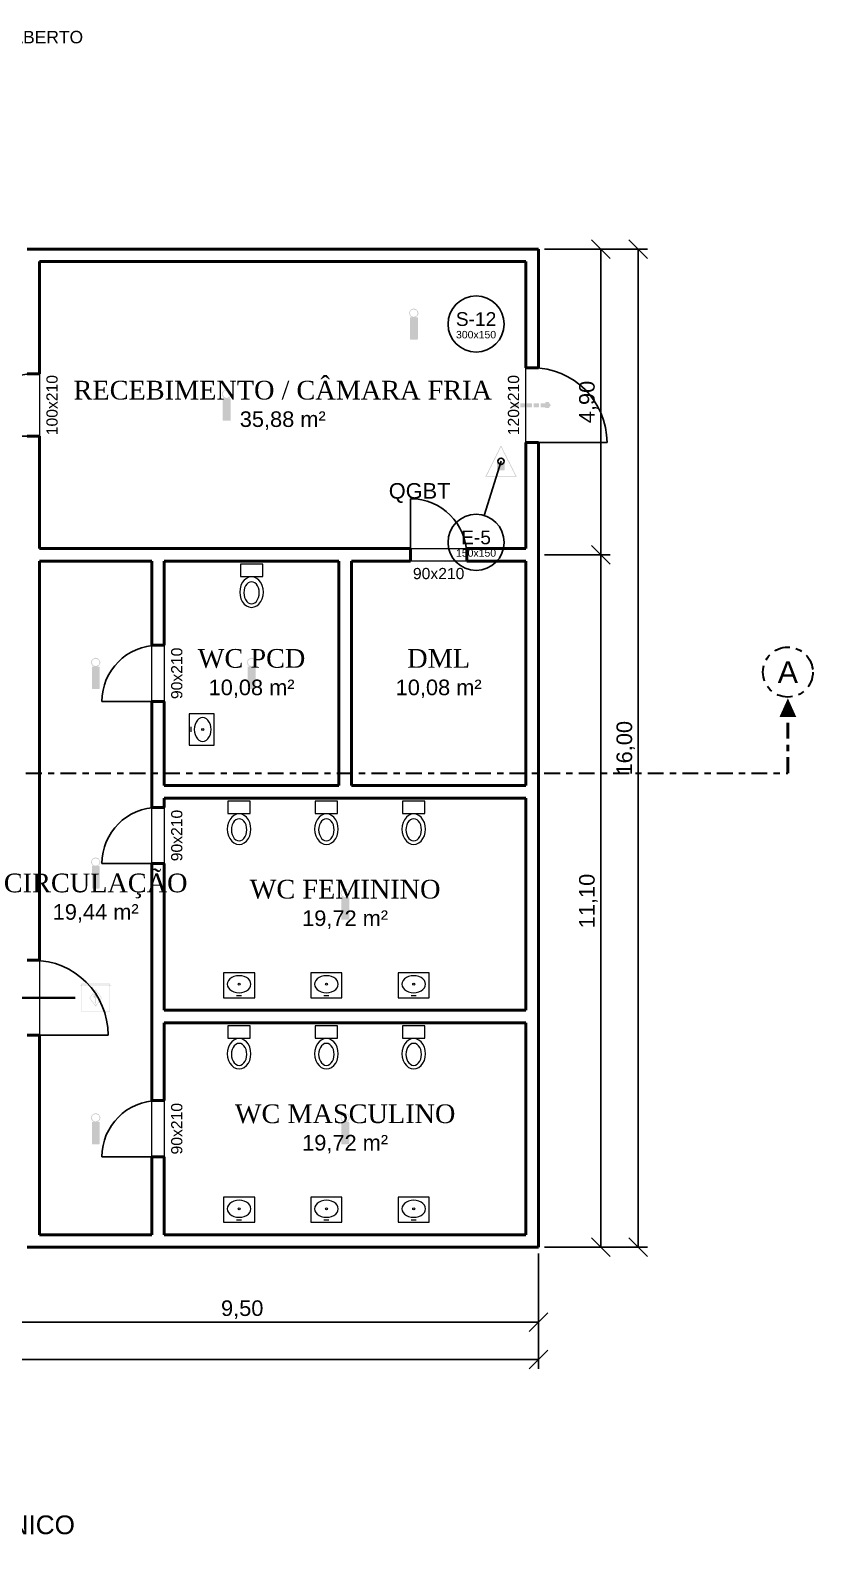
# Model space of a CAD drawing. Header units: metres. Extents: x -2 to 169, y -5 to 45.
# Drawn here: x 16.85 to 29.4, y -4.69 to 19.51 of the extents above; entities that cross this region are included whole.
import ezdxf
from ezdxf.enums import TextEntityAlignment as Align

# ---------------------------------------------------------------- set-up
doc = ezdxf.new("R2010")
doc.units = ezdxf.units.M
doc.header["$LTSCALE"] = 0.1
doc.linetypes.add('DASHDOT', pattern=[3.556, 2.54, -0.508, 0, -0.508])
for name, color, linetype, lineweight in [('AMBIENTES', 8, 'Continuous', 13), ('CORTES', 6, 'DASHDOT', 30), ('COTAS', 7, 'Continuous', 13), ('ILUMINACAO', 5, 'Continuous', 25), ('INC_CHUV_TUBO', 1, 'Continuous', 35), ('INC_EXT', 1, 'Continuous', 25), ('INC_SPK', 1, 'Continuous', 25), ('MOBILIARIO', 8, 'Continuous', 18), ('PAREDE', 7, 'Continuous', 50), ('PORTAS', 84, 'Continuous', 25), ('ROTAS', 3, 'Continuous', 35), ('ROTULOS', 7, 'Continuous', 13), ('SINALIZACAO', 3, 'Continuous', 25), ('TEXTOS', 7, 'Continuous', 13)]:
    doc.layers.add(name, color=color, linetype=linetype, lineweight=lineweight)
doc.styles.add('COSCIP-AMBIENTE', font='times.ttf')
doc.styles.add('COSCIP-TEXTO', font='arial.ttf')
doc.dimstyles.new('COSCIP-100', dxfattribs={"dimtxt": 0.25, "dimasz": 2.5, "dimexe": 0.15, "dimexo": 0.1, "dimgap": 0.075, "dimtad": 1, "dimzin": 0, "dimtxsty": 'COSCIP-TEXTO', "dimtsz": 0.15, "dimcen": 2.5, "dimclrd": 7, "dimclre": 7, "dimclrt": 7, "dimazin": 3, "dimtfac": 1, "dimtmove": 0, "dimatfit": 3, "dimarcsym": 0})

# ---------------------------------------------------------------- blocks, each defined once
blk = doc.blocks.new('EXTINTOR_PQS_ABC')
h = blk.add_hatch(color=256)
h.dxf.hatch_style = 1
h.paths.add_polyline_path([(-0.0118, 0.4919), (0.0099, 0.4919), (0.0123, 0.4772), (0.0195, 0.4723), (0.0212, 0.4567), (0.0293, 0.4527), (0.0312, 0.438), (0.0394, 0.4331), (0.0421, 0.4184), (0.0491, 0.4136), (0.0512, 0.3989), (0.0586, 0.394), (0.0603, 0.3776), (0.0677, 0.3755), (0.0701, 0.3597), (0.0785, 0.3548), (0.0813, 0.3401), (0.0882, 0.3352), (0.0902, 0.3206), (0.0978, 0.3157), (0.0995, 0.2991), (0.1068, 0.2973), (0.11, 0.2814), (0.1177, 0.2765), (0.1204, 0.2618), (0.1274, 0.2569), (0.1293, 0.2423), (0.1369, 0.2374), (0.1386, 0.221), (0.1469, 0.2178), (0.1493, 0.2031), (0.1558, 0.2), (0.1595, 0.1835), (0.1665, 0.1786), (0.1681, 0.164), (0.1761, 0.1591), (0.1778, 0.1419), (0.1861, 0.1395), (0.1886, 0.1248), (0.1949, 0.1217), (0.1987, 0.1052), (0.2056, 0.1003), (0.2074, 0.0856), (0.2153, 0.0808), (0.2169, 0.0655), (0.2253, 0.0612), (0.2281, 0.0465), (0.2351, 0.0416), (0.2377, 0.0269), (0.2447, 0.022), (0.2463, 0.0068), (0.2536, 0.0042), (0.2561, -0.0065), (0.2621, -0.0098), (0.2659, -0.0229), (0.2732, -0.0256), (0.2757, -0.0426), (0.2823, -0.0465), (0.2854, -0.0627), (0.2928, -0.0706), (0.2952, -0.0822), (0.302, -0.0856), (0.305, -0.1011), (0.3124, -0.1037), (0.3148, -0.1209), (0.3216, -0.1248), (0.324, -0.1395), (0.3334, -0.1517), (0.3344, -0.1603), (0.3415, -0.164), (0.3442, -0.1794), (0.3515, -0.1823), (0.3535, -0.1982), (0.3603, -0.2031), (0.3637, -0.2195), (0.3726, -0.23), (0.3735, -0.2385), (0.3809, -0.2416), (0.3833, -0.2577), (0.3907, -0.2606), (0.3927, -0.2765), (0.3993, -0.2814), (0.4052, -0.3034), (0.4118, -0.3083), (0.4127, -0.3166), (0.42, -0.3199), (0.4225, -0.336), (0.4298, -0.3392), (0.4323, -0.356), (0.4383, -0.3597), (0.4413, -0.3744), (0.4445, -0.3818), (0.451, -0.3866), (0.4518, -0.3949), (0.4592, -0.3977), (0.4613, -0.4136), (0.469, -0.4179), (0.4714, -0.4344), (0.4769, -0.438), (0.4812, -0.4544), (0.4867, -0.4576), (0.4902, -0.4649), (0.491, -0.4731), (0.4983, -0.4756), (0.5, -0.4919), (-0.5, -0.4919), (-0.4976, -0.4748), (-0.4896, -0.4723), (-0.4858, -0.4576), (-0.4799, -0.4527), (-0.4767, -0.438), (-0.4707, -0.4345), (-0.4682, -0.4237), (-0.462, -0.4209), (-0.4585, -0.4042), (-0.4524, -0.4013), (-0.4499, -0.3866), (-0.4462, -0.3785), (-0.4413, -0.3759), (-0.437, -0.3597), (-0.4315, -0.3563), (-0.4291, -0.3455), (-0.4225, -0.3426), (-0.4204, -0.3279), (-0.4138, -0.323), (-0.4108, -0.3083), (-0.4071, -0.2999), (-0.4022, -0.2975), (-0.3982, -0.2814), (-0.3924, -0.278), (-0.3899, -0.2672), (-0.3834, -0.2643), (-0.3813, -0.2496), (-0.3753, -0.2452), (-0.3723, -0.2374), (-0.3704, -0.2218), (-0.363, -0.2185), (-0.3606, -0.2022), (-0.3532, -0.1992), (-0.3508, -0.1878), (-0.3428, -0.1786), (-0.3402, -0.164), (-0.3337, -0.1601), (-0.3312, -0.1432), (-0.3239, -0.1402), (-0.3214, -0.1244), (-0.3141, -0.121), (-0.3096, -0.1052), (-0.3037, -0.1003), (-0.3005, -0.0856), (-0.2945, -0.0818), (-0.2921, -0.0649), (-0.2847, -0.062), (-0.2822, -0.0465), (-0.2749, -0.043), (-0.2739, -0.0343), (-0.2651, -0.0236), (-0.262, -0.0098), (-0.2554, -0.0059), (-0.2536, 0.0122), (-0.2465, 0.0147), (-0.2431, 0.0326), (-0.2357, 0.0343), (-0.2337, 0.0514), (-0.226, 0.0538), (-0.224, 0.071), (-0.217, 0.0734), (-0.2144, 0.0905), (-0.2074, 0.093), (-0.2046, 0.1101), (-0.1965, 0.1126), (-0.1945, 0.1297), (-0.1868, 0.132), (-0.1848, 0.1493), (-0.1779, 0.1517), (-0.1753, 0.1688), (-0.1677, 0.1713), (-0.1648, 0.1891), (-0.1573, 0.1909), (-0.1553, 0.208), (-0.1477, 0.2104), (-0.1457, 0.2276), (-0.1388, 0.23), (-0.1365, 0.2472), (-0.1306, 0.2514), (-0.1257, 0.2686), (-0.1186, 0.2716), (-0.1168, 0.2863), (-0.1093, 0.2912), (-0.1072, 0.3059), (-0.1012, 0.3109), (-0.0963, 0.3277), (-0.0908, 0.3304), (-0.0877, 0.345), (-0.0796, 0.3499), (-0.0777, 0.3646), (-0.0707, 0.3695), (-0.0681, 0.3842), (-0.062, 0.3892), (-0.0571, 0.4059), (-0.0515, 0.4087), (-0.0485, 0.4233), (-0.0404, 0.4282), (-0.0385, 0.4429), (-0.0312, 0.4478), (-0.029, 0.4625), (-0.0254, 0.4698), (-0.0204, 0.473), (-0.018, 0.4841), (-0.0119, 0.487)])
h.paths.add_polyline_path([(-0.0082, 0.4529), (-0.0105, 0.4356), (-0.018, 0.4335), (-0.0201, 0.416), (-0.0278, 0.4126), (-0.0296, 0.3964), (-0.0369, 0.394), (-0.04, 0.3762), (-0.0475, 0.3744), (-0.0495, 0.3573), (-0.0571, 0.3549), (-0.0592, 0.3377), (-0.0663, 0.3352), (-0.0687, 0.3181), (-0.0763, 0.3157), (-0.0787, 0.2985), (-0.0868, 0.2961), (-0.0888, 0.279), (-0.0963, 0.2767), (-0.0983, 0.2594), (-0.1055, 0.2569), (-0.1078, 0.2398), (-0.1136, 0.2374), (-0.1171, 0.2202), (-0.1255, 0.2153), (-0.1272, 0.2007), (-0.1344, 0.1958), (-0.1368, 0.1811), (-0.1429, 0.1762), (-0.1464, 0.1615), (-0.1535, 0.1566), (-0.1575, 0.1402), (-0.1647, 0.137), (-0.1664, 0.1224), (-0.1738, 0.1175), (-0.1759, 0.1028), (-0.1822, 0.0979), (-0.1868, 0.0812), (-0.193, 0.0783), (-0.1955, 0.0636), (-0.2037, 0.0587), (-0.2055, 0.044), (-0.2124, 0.0392), (-0.215, 0.0245), (-0.2213, 0.0196), (-0.2247, 0.0049), (-0.2323, 0), (-0.2358, -0.0192), (-0.2431, -0.0233), (-0.2456, -0.0392), (-0.2532, -0.044), (-0.2554, -0.0612), (-0.2627, -0.063), (-0.2651, -0.0797), (-0.2725, -0.0821), (-0.2768, -0.0979), (-0.2828, -0.1028), (-0.2848, -0.1175), (-0.2921, -0.1217), (-0.2945, -0.1392), (-0.3018, -0.1413), (-0.3043, -0.1575), (-0.3116, -0.1605), (-0.3148, -0.1762), (-0.3219, -0.1811), (-0.3239, -0.1969), (-0.3312, -0.2001), (-0.3337, -0.2176), (-0.341, -0.2196), (-0.3434, -0.2354), (-0.3508, -0.2386), (-0.3531, -0.2569), (-0.3606, -0.2593), (-0.3624, -0.2765), (-0.369, -0.279), (-0.3728, -0.2973), (-0.3792, -0.2985), (-0.3819, -0.3157), (-0.39, -0.3181), (-0.392, -0.3352), (-0.3993, -0.3377), (-0.4015, -0.3548), (-0.408, -0.3573), (-0.412, -0.3756), (-0.4193, -0.3785), (-0.4211, -0.394), (-0.4292, -0.3964), (-0.4311, -0.4136), (-0.4385, -0.416), (-0.4407, -0.4331), (-0.4473, -0.4356), (-0.4511, -0.4539), (-0.4585, -0.4566), (-0.4598, -0.4723), (-0.456, -0.4746), (0.4592, -0.4743), (0.4614, -0.4698), (0.4592, -0.4539), (0.4539, -0.4503), (0.4494, -0.4343), (0.4424, -0.4307), (0.4396, -0.4152), (0.4323, -0.4132), (0.4301, -0.3964), (0.4225, -0.3928), (0.4205, -0.3768), (0.4137, -0.372), (0.4102, -0.3562), (0.4029, -0.3534), (0.4005, -0.3371), (0.3931, -0.3351), (0.3907, -0.3175), (0.3833, -0.3139), (0.3814, -0.2985), (0.3752, -0.2936), (0.3711, -0.2779), (0.3637, -0.275), (0.3613, -0.2587), (0.354, -0.2568), (0.3515, -0.2391), (0.3442, -0.235), (0.3422, -0.2202), (0.3354, -0.2153), (0.3319, -0.1998), (0.3246, -0.1976), (0.3221, -0.1805), (0.3148, -0.1785), (0.3124, -0.1609), (0.305, -0.1567), (0.3031, -0.1419), (0.296, -0.137), (0.2928, -0.1215), (0.2854, -0.1193), (0.283, -0.1022), (0.2757, -0.1002), (0.2735, -0.0832), (0.2667, -0.0783), (0.2634, -0.0623), (0.2571, -0.0587), (0.2536, -0.0433), (0.2463, -0.0414), (0.2441, -0.0245), (0.2365, -0.0218), (0.2341, -0.007), (0.2263, -0.0049), (0.2243, 0.0122), (0.2162, 0.0147), (0.2132, 0.0318), (0.2062, 0.0343), (0.2031, 0.0514), (0.1966, 0.0538), (0.1942, 0.071), (0.1871, 0.0734), (0.1851, 0.0905), (0.1778, 0.092), (0.174, 0.1101), (0.1671, 0.1126), (0.1639, 0.1297), (0.1575, 0.1321), (0.1558, 0.149), (0.148, 0.1517), (0.1459, 0.1688), (0.1378, 0.1713), (0.136, 0.186), (0.1279, 0.1909), (0.1247, 0.208), (0.1183, 0.2104), (0.1166, 0.2267), (0.1087, 0.23), (0.1062, 0.2472), (0.0986, 0.2496), (0.0968, 0.2643), (0.0888, 0.2692), (0.0858, 0.2863), (0.0792, 0.2888), (0.0775, 0.3059), (0.0701, 0.3076), (0.0677, 0.3244), (0.0594, 0.3279), (0.0575, 0.3426), (0.0496, 0.3475), (0.0465, 0.3646), (0.0401, 0.3671), (0.0383, 0.3837), (0.0303, 0.3866), (0.0285, 0.4019), (0.0212, 0.4049), (0.017, 0.4233), (0.0105, 0.4258), (0.0077, 0.4429), (0.0016, 0.4442), (-0.0009, 0.4533)], flags=16)
h.paths.add_polyline_path([(-0.1254, -0.044), (0.1082, -0.044), (0.1093, -0.0523), (0.1152, -0.0563), (0.116, -0.0661), (0.116, -0.2643), (0.1147, -0.2741), (0.1082, -0.279), (0.1069, -0.2863), (-0.1134, -0.2869), (-0.1169, -0.2863), (-0.1183, -0.2811), (-0.1257, -0.2787), (-0.1272, -0.0563)])
blk = doc.blocks.new('ROTA_DE_FUGA_FINAL')
h = blk.add_hatch(color=256)
h.dxf.hatch_style = 1
h.paths.add_polyline_path([(0.3528, 0.0804), (0.4379, 0.0807), (0.4388, 0.0738), (0.4458, 0.0729), (0.4463, 0.066), (0.4538, 0.0655), (0.4551, 0.0515), (0.4612, 0.0505), (0.4621, 0.0431), (0.4686, 0.0427), (0.4695, 0.0353), (0.477, 0.0348), (0.4783, 0.0208), (0.4844, 0.0199), (0.4853, 0.0125), (0.4928, 0.012), (0.4937, 0.0045), (0.5, 0.0032), (0.4996, -0.0033), (0.4938, -0.0043), (0.4928, -0.0174), (0.4919, -0.0182), (0.4853, -0.0186), (0.4844, -0.026), (0.4779, -0.0264), (0.477, -0.0347), (0.4705, -0.0349), (0.4695, -0.0358), (0.4686, -0.048), (0.4677, -0.0489), (0.4621, -0.0493), (0.4612, -0.0576), (0.4547, -0.058), (0.4537, -0.0654), (0.4472, -0.0656), (0.4463, -0.0665), (0.4454, -0.0787), (0.4445, -0.0796), (0.4361, -0.0807), (0.3775, -0.0798), (0.37, -0.0789), (0.3693, -0.074), (0.3682, -0.0733), (0.3542, -0.0729), (0.3527, -0.0721), (0.353, -0.0591), (0.3514, -0.0576), (0.2293, -0.0573), (0.2287, -0.0494), (0.2231, -0.0489), (0.2224, -0.048), (0.2223, -0.0405), (0.2224, 0.0413), (0.2231, 0.0428), (0.2278, 0.0428), (0.2286, 0.0497), (0.2306, 0.0504), (0.3612, 0.0506), (0.3623, 0.0515), (0.3623, 0.0562), (0.3609, 0.059), (0.3607, 0.0651), (0.3527, 0.0664)])
h.paths.add_polyline_path([(-0.1435, 0.0497), (-0.1339, 0.0504), (-0.0038, 0.05), (-0.0038, -0.0498), (-0.0106, -0.0508), (-0.0106, -0.0563), (-0.0131, -0.0576), (-0.1356, -0.0573), (-0.1364, -0.0508), (-0.1423, -0.0505), (-0.1437, -0.0489)])
h.paths.add_polyline_path([(-0.4998, 0.0497), (-0.491, 0.0504), (-0.3608, 0.0498), (-0.3608, -0.0495), (-0.3673, -0.0503), (-0.3675, -0.0563), (-0.3692, -0.0576), (-0.4984, -0.0571), (-0.5, -0.048)])
h.paths.add_polyline_path([(0.0431, 0.0497), (0.053, 0.0504), (0.1729, 0.0504), (0.1751, 0.0497), (0.1757, 0.0441), (0.1813, 0.0439), (0.1823, 0.0422), (0.182, -0.0489), (0.1748, -0.0495), (0.1744, -0.0563), (0.1729, -0.0576), (0.0437, -0.0573), (0.0429, -0.048)])
h.paths.add_polyline_path([(-0.3141, 0.0497), (-0.3041, 0.0504), (-0.1832, 0.0504), (-0.1815, 0.0497), (-0.1806, 0.0413), (-0.1806, -0.048), (-0.1818, -0.0508), (-0.182, -0.0573), (-0.3134, -0.0574), (-0.3143, -0.048)])
blk = doc.blocks.new('PONTO_ILUMINACAO_EMERGENCIA')
h = blk.add_hatch(color=256)
h.dxf.hatch_style = 1
h.paths.add_polyline_path([(-0.0047, 0.5), (0.005, 0.5), (0.0072, 0.4942), (0.0188, 0.4904), (0.0421, 0.4884), (0.0459, 0.4797), (0.077, 0.4757), (0.082, 0.4651), (0.1053, 0.4622), (0.1097, 0.4419), (0.1184, 0.439), (0.1206, 0.4179), (0.1322, 0.4157), (0.1344, 0.3924), (0.1414, 0.3866), (0.1452, 0.3779), (0.1484, 0.3547), (0.1556, 0.3518), (0.1555, 0.3425), (0.1487, 0.3401), (0.1431, 0.3111), (0.1346, 0.3052), (0.1326, 0.282), (0.121, 0.2791), (0.1187, 0.2587), (0.1089, 0.2558), (0.1078, 0.2442), (0.0857, 0.239), (0.0799, 0.2315), (0.0595, 0.2297), (0.0579, 0.2268), (0.0584, 0.221), (0.0624, 0.2194), (0.1177, 0.2184), (0.1206, 0.212), (0.1322, 0.2087), (0.1335, 0.2035), (0.1336, -0.4883), (0.1322, -0.4929), (0.1206, -0.4939), (0.1067, -0.4999), (-0.1032, -0.5), (-0.1043, -0.497), (-0.1178, -0.4952), (-0.1228, -0.4912), (-0.1228, 0.2064), (-0.118, 0.218), (-0.0713, 0.2192), (-0.0621, 0.221), (-0.0601, 0.2268), (-0.0916, 0.2329), (-0.0961, 0.2413), (-0.1076, 0.2442), (-0.1083, 0.2558), (-0.1207, 0.2614), (-0.1253, 0.2878), (-0.1335, 0.2936), (-0.1358, 0.3169), (-0.1445, 0.3198), (-0.1468, 0.3416), (-0.1498, 0.3457), (-0.1556, 0.3459), (-0.1556, 0.3488), (-0.1498, 0.3495), (-0.1476, 0.3547), (-0.1454, 0.3779), (-0.1421, 0.3866), (-0.1346, 0.3924), (-0.1329, 0.4157), (-0.1236, 0.4201), (-0.1207, 0.4412), (-0.112, 0.4429), (-0.109, 0.4506), (-0.0988, 0.4564), (-0.0945, 0.4634), (-0.0713, 0.4655), (-0.0684, 0.4771), (-0.0451, 0.479), (-0.0364, 0.4826), (-0.0306, 0.4897), (-0.0073, 0.4925)])
h.paths.add_polyline_path([(-0.0044, 0.4758), (-0.0073, 0.465), (-0.0322, 0.4622), (-0.0396, 0.4593), (-0.0451, 0.4522), (-0.0684, 0.4496), (-0.0713, 0.4416), (-0.093, 0.439), (-0.0971, 0.4186), (-0.1062, 0.4157), (-0.1091, 0.3906), (-0.1178, 0.3896), (-0.1191, 0.3866), (-0.125, 0.3547), (-0.1294, 0.353), (-0.1305, 0.3459), (-0.1226, 0.3401), (-0.1207, 0.3194), (-0.109, 0.3169), (-0.1067, 0.2936), (-0.0981, 0.2878), (-0.0945, 0.2686), (-0.0858, 0.2668), (-0.08, 0.2579), (-0.0623, 0.2558), (-0.0579, 0.2442), (-0.0335, 0.2416), (-0.0306, 0.2325), (0.0014, 0.2301), (0.0276, 0.2355), (0.0334, 0.2424), (0.056, 0.2442), (0.0585, 0.2558), (0.0799, 0.2583), (0.0857, 0.2664), (0.0944, 0.2682), (0.0974, 0.2791), (0.106, 0.2817), (0.108, 0.3052), (0.1149, 0.3082), (0.1218, 0.3372), (0.1322, 0.343), (0.1324, 0.3488), (0.1293, 0.3539), (0.1206, 0.3567), (0.1184, 0.3779), (0.1148, 0.3876), (0.1076, 0.3924), (0.105, 0.4157), (0.0967, 0.4186), (0.0944, 0.4391), (0.0828, 0.4404), (0.077, 0.4487), (0.0453, 0.4535), (0.0421, 0.4615), (0.0188, 0.4634), (0.0078, 0.468), (0.0043, 0.4762)], flags=16)
blk = doc.blocks.new('MOB_VASO_SANITARIO_40X70')
for points in [[(-0.18, 0.154), (0.18, 0.154), (0.18, 0.35), (-0.18, 0.35)], [(0.19, -0.098), (0.185, -0.044), (0.171, 0.008), (0.149, 0.054), (0.118, 0.093), (0.082, 0.122), (0.042, 0.14), (0, 0.146), (-0.042, 0.14), (-0.082, 0.122), (-0.118, 0.093), (-0.149, 0.054), (-0.171, 0.008), (-0.185, -0.044), (-0.19, -0.098), (-0.185, -0.152), (-0.171, -0.204), (-0.149, -0.25), (-0.118, -0.289), (-0.082, -0.318), (-0.042, -0.336), (0, -0.342), (0.042, -0.336), (0.082, -0.318), (0.118, -0.289), (0.149, -0.25), (0.171, -0.204), (0.185, -0.152)], [(0.124, -0.108), (0.121, -0.069), (0.112, -0.031), (0.097, 0.002), (0.077, 0.03), (0.054, 0.051), (0.028, 0.064), (0, 0.068), (-0.028, 0.064), (-0.054, 0.051), (-0.077, 0.03), (-0.097, 0.002), (-0.112, -0.031), (-0.121, -0.069), (-0.124, -0.108), (-0.121, -0.147), (-0.112, -0.185), (-0.097, -0.218), (-0.077, -0.246), (-0.054, -0.267), (-0.028, -0.28), (0, -0.284), (0.028, -0.28), (0.054, -0.267), (0.077, -0.246), (0.097, -0.218), (0.112, -0.185), (0.121, -0.147)]]:
    blk.add_lwpolyline(points, close=True)
blk = doc.blocks.new('MOB_LAVATORIO_50X40')
for points in [[(-0.25, -0.2), (0.25, -0.2), (0.25, 0.2), (-0.25, 0.2)], [(0.19, -0.016), (0.185, 0.014), (0.171, 0.043), (0.149, 0.069), (0.118, 0.09), (0.082, 0.107), (0.042, 0.117), (0, 0.12), (-0.042, 0.117), (-0.082, 0.107), (-0.118, 0.09), (-0.149, 0.069), (-0.171, 0.043), (-0.185, 0.014), (-0.19, -0.016), (-0.185, -0.046), (-0.171, -0.075), (-0.149, -0.101), (-0.118, -0.122), (-0.082, -0.139), (-0.042, -0.149), (0, -0.152), (0.042, -0.149), (0.082, -0.139), (0.118, -0.122), (0.149, -0.101), (0.171, -0.075), (0.185, -0.046)]]:
    blk.add_lwpolyline(points, close=True)
blk.add_lwpolyline([(-0.04, 0.168), (0.04, 0.168)])
blk.add_circle((0, -0.016), 0.016)
blk = doc.blocks.new('PLACA_CHAMADA_S-12')
at = {"color": 3, "lineweight": 25}
blk.add_circle((0, 0), 0.45, dxfattribs=at)
at = {"color": 3, "style": 'COSCIP-TEXTO'}
for tag, height, p in [('CODIGO', 0.22, (0, 0.08)), ('DIMENSAO', 0.12, (0, -0.17))]:
    blk.add_attdef(tag, text='', height=height, dxfattribs=at).set_placement(p, align=Align.MIDDLE_CENTER)
blk = doc.blocks.new('PLACA_CHAMADA_E-5')
at = {"color": 1, "lineweight": 25}
blk.add_circle((0, 0), 0.45, dxfattribs=at)
at = {"color": 1, "style": 'COSCIP-TEXTO'}
for tag, height, p in [('CODIGO', 0.22, (0, 0.08)), ('DIMENSAO', 0.12, (0, -0.17))]:
    blk.add_attdef(tag, text='', height=height, dxfattribs=at).set_placement(p, align=Align.MIDDLE_CENTER)
blk = doc.blocks.new('VALVULA_GOVERNO_ALARME_VGA')
h = blk.add_hatch(color=256)
h.dxf.hatch_style = 1
h.paths.add_polyline_path([(-0.4553, 0.4497), (0.4548, 0.4497), (0.4584, 0.4304), (0.4584, 0.4019), (0.4661, 0.3988), (0.499, 0.3984), (0.5, 0.3957), (0.497, 0.3834), (0.4681, 0.3833), (0.4623, 0.3784), (0.4584, 0.3783), (0.4584, -0.442), (0.4567, -0.4497), (-0.4638, -0.4497), (-0.4648, 0.3783), (-0.4681, 0.3833), (-0.497, 0.3834), (-0.5, 0.3957), (-0.497, 0.3987), (-0.4653, 0.3996), (-0.4644, 0.4401), (-0.456, 0.442)])
h.paths.add_polyline_path([(-0.4372, 0.3831), (-0.4468, 0.3813), (-0.4476, 0.3783), (-0.4468, -0.4391), (0.4275, -0.4404), (0.4468, -0.4386), (0.4468, 0.3805), (0.4275, 0.3834)], flags=16)
h.paths.add_polyline_path([(-0.4449, 0.4326), (-0.4468, 0.4312), (-0.4476, 0.4189), (-0.4476, 0.4015), (-0.4449, 0.3989), (0.4295, 0.3987), (0.4449, 0.3992), (0.4471, 0.4015), (0.446, 0.4304), (0.4353, 0.4329)], flags=16)
h.paths.add_polyline_path([(0.0013, 0.2644), (0.0072, 0.2644), (0.0106, 0.2498), (0.0164, 0.2471), (0.0183, 0.2349), (0.0261, 0.233), (0.028, 0.2234), (0.0342, 0.222), (0.0375, 0.2085), (0.0434, 0.2069), (0.0456, 0.1988), (0.052, 0.1969), (0.0531, 0.1884), (0.061, 0.1872), (0.0642, 0.1737), (0.0699, 0.1699), (0.0705, 0.1639), (0.0782, 0.163), (0.0794, 0.1544), (0.0878, 0.1506), (0.0901, 0.139), (0.0968, 0.1351), (0.0975, 0.1289), (0.1057, 0.1274), (0.1063, 0.1197), (0.1089, 0.1139), (0.1145, 0.11), (0.1153, 0.1023), (0.1226, 0.1016), (0.1245, 0.094), (0.1305, 0.0926), (0.1337, 0.0791), (0.1399, 0.0773), (0.1418, 0.0676), (0.1477, 0.0666), (0.1496, 0.059), (0.1573, 0.0579), (0.1599, 0.0444), (0.1663, 0.0405), (0.1668, 0.0328), (0.1747, 0.0317), (0.1766, 0.024), (0.1824, 0.0218), (0.1846, 0.0077), (0.1932, 0.0039), (0.1949, -0.0097), (0.1932, -0.0193), (0.1856, -0.0212), (0.1824, -0.0354), (0.1759, -0.0386), (0.1754, -0.0463), (0.167, -0.0482), (0.1664, -0.054), (0.1601, -0.0579), (0.1573, -0.0713), (0.1496, -0.0725), (0.1485, -0.0811), (0.1422, -0.083), (0.1399, -0.0911), (0.1341, -0.0933), (0.1307, -0.1062), (0.1242, -0.1081), (0.1237, -0.1158), (0.115, -0.1197), (0.1129, -0.132), (0.1071, -0.1341), (0.1052, -0.1417), (0.0974, -0.1428), (0.0969, -0.1506), (0.0908, -0.1544), (0.0879, -0.1679), (0.0801, -0.1691), (0.0782, -0.1768), (0.0705, -0.1785), (0.0673, -0.1911), (0.0619, -0.195), (0.0612, -0.2027), (0.0531, -0.2042), (0.0523, -0.2104), (0.0455, -0.2143), (0.0434, -0.2284), (0.0357, -0.2306), (0.0338, -0.2383), (0.028, -0.2393), (0.0274, -0.2471), (0.0198, -0.2509), (0.0166, -0.2644), (0.0106, -0.2657), (0.0087, -0.2732), (-0.0048, -0.2737), (-0.0079, -0.2722), (-0.0087, -0.2662), (-0.0171, -0.2644), (-0.0183, -0.2557), (-0.0261, -0.2537), (-0.0283, -0.2413), (-0.0349, -0.2374), (-0.0357, -0.2312), (-0.0439, -0.2297), (-0.0445, -0.222), (-0.0509, -0.2181), (-0.0531, -0.2059), (-0.0608, -0.2039), (-0.0627, -0.1945), (-0.0685, -0.1935), (-0.0705, -0.1858), (-0.0768, -0.1834), (-0.0801, -0.1708), (-0.0868, -0.1679), (-0.0878, -0.1595), (-0.0957, -0.1583), (-0.099, -0.1448), (-0.1047, -0.1409), (-0.1053, -0.1351), (-0.1129, -0.1342), (-0.1148, -0.1246), (-0.1226, -0.1235), (-0.1254, -0.11), (-0.1315, -0.1062), (-0.1322, -0.1001), (-0.1404, -0.0984), (-0.1411, -0.0907), (-0.1477, -0.0874), (-0.1508, -0.0733), (-0.1573, -0.0728), (-0.1592, -0.0652), (-0.1655, -0.0637), (-0.1661, -0.056), (-0.174, -0.0521), (-0.1766, -0.04), (-0.1824, -0.038), (-0.1843, -0.0302), (-0.1923, -0.029), (-0.1929, -0.0212), (-0.1998, -0.0123), (-0.2001, -0.0058), (-0.1997, -0.0039), (-0.194, -0.0024), (-0.1921, 0.0055), (-0.185, 0.0077), (-0.1824, 0.0229), (-0.1766, 0.0243), (-0.1756, 0.0309), (-0.167, 0.0329), (-0.1665, 0.0405), (-0.161, 0.0444), (-0.1576, 0.0579), (-0.1496, 0.0593), (-0.1487, 0.0656), (-0.1419, 0.0688), (-0.1396, 0.0811), (-0.1315, 0.0849), (-0.131, 0.0926), (-0.1245, 0.0943), (-0.1226, 0.1021), (-0.1157, 0.1042), (-0.1129, 0.1177), (-0.1052, 0.1189), (-0.1042, 0.1274), (-0.0975, 0.1295), (-0.0943, 0.1428), (-0.0878, 0.1453), (-0.0859, 0.1531), (-0.0801, 0.1541), (-0.0782, 0.1637), (-0.0722, 0.1641), (-0.0707, 0.166), (-0.0685, 0.1785), (-0.0627, 0.1805), (-0.0608, 0.1881), (-0.053, 0.1892), (-0.0525, 0.1969), (-0.047, 0.2007), (-0.0437, 0.2143), (-0.0357, 0.2156), (-0.0338, 0.2233), (-0.028, 0.2253), (-0.0259, 0.2374), (-0.0183, 0.2401), (-0.017, 0.249), (-0.0087, 0.2507), (-0.008, 0.2586), (-0.001, 0.2609)])
h.paths.add_polyline_path([(-0.0048, 0.2349), (-0.0077, 0.2316), (-0.0087, 0.2235), (-0.0164, 0.2224), (-0.0183, 0.2147), (-0.0261, 0.2125), (-0.028, 0.2), (-0.0338, 0.1979), (-0.0349, 0.1892), (-0.0434, 0.1873), (-0.044, 0.1814), (-0.0501, 0.1776), (-0.0529, 0.1641), (-0.0608, 0.1628), (-0.0617, 0.1544), (-0.0685, 0.1521), (-0.0716, 0.139), (-0.0782, 0.1365), (-0.0801, 0.1288), (-0.0859, 0.1278), (-0.0878, 0.1181), (-0.0939, 0.1177), (-0.0954, 0.1158), (-0.0975, 0.1028), (-0.1033, 0.1013), (-0.1052, 0.0935), (-0.1129, 0.0927), (-0.1134, 0.0849), (-0.1168, 0.0814), (-0.1209, 0.0811), (-0.1242, 0.0676), (-0.1303, 0.0661), (-0.1322, 0.0585), (-0.1399, 0.0567), (-0.1419, 0.0438), (-0.1477, 0.0417), (-0.1496, 0.0319), (-0.1573, 0.031), (-0.1579, 0.0251), (-0.164, 0.0212), (-0.167, 0.0059), (-0.1747, 0.0047), (-0.1756, -0.0019), (-0.1811, -0.0039), (-0.1823, -0.0097), (-0.1805, -0.0128), (-0.1772, -0.0135), (-0.174, -0.027), (-0.167, -0.0292), (-0.165, -0.0369), (-0.1586, -0.0386), (-0.1573, -0.0475), (-0.1499, -0.0502), (-0.1476, -0.0618), (-0.1407, -0.0656), (-0.1399, -0.0718), (-0.1318, -0.0733), (-0.1312, -0.0811), (-0.1255, -0.0849), (-0.1214, -0.0984), (-0.1148, -0.0991), (-0.1129, -0.1068), (-0.105, -0.1081), (-0.1043, -0.1158), (-0.1016, -0.1216), (-0.096, -0.1255), (-0.0955, -0.1325), (-0.0878, -0.134), (-0.0859, -0.1417), (-0.0801, -0.1428), (-0.0769, -0.1563), (-0.0691, -0.1602), (-0.0685, -0.1681), (-0.0627, -0.169), (-0.0608, -0.1767), (-0.0531, -0.1787), (-0.0505, -0.1911), (-0.0441, -0.195), (-0.0434, -0.203), (-0.0357, -0.2039), (-0.0338, -0.2117), (-0.0284, -0.2143), (-0.0248, -0.2297), (-0.0183, -0.2302), (-0.0164, -0.2379), (-0.0087, -0.239), (-0.0078, -0.2471), (-0.0029, -0.2509), (0.0087, -0.2476), (0.0095, -0.2393), (0.0164, -0.2356), (0.0186, -0.2239), (0.0261, -0.2213), (0.0275, -0.2123), (0.0338, -0.2107), (0.0357, -0.2029), (0.0427, -0.2007), (0.0454, -0.1873), (0.0512, -0.1861), (0.0531, -0.1766), (0.0608, -0.1756), (0.0613, -0.1699), (0.0669, -0.166), (0.0705, -0.1521), (0.0782, -0.1511), (0.0801, -0.1415), (0.0878, -0.1393), (0.0909, -0.1274), (0.0955, -0.1249), (0.097, -0.1177), (0.1052, -0.1161), (0.1059, -0.1081), (0.1123, -0.1042), (0.1148, -0.0914), (0.1226, -0.0897), (0.1245, -0.0821), (0.1303, -0.0811), (0.1308, -0.0733), (0.1341, -0.0702), (0.1386, -0.0695), (0.1416, -0.056), (0.1477, -0.0546), (0.1496, -0.047), (0.1573, -0.0454), (0.1577, -0.0386), (0.166, -0.029), (0.1666, -0.0212), (0.175, -0.0193), (0.1775, -0.0077), (0.1751, 0.0039), (0.1668, 0.0058), (0.1632, 0.0212), (0.1592, 0.0227), (0.1573, 0.0302), (0.1496, 0.0317), (0.1477, 0.0413), (0.1419, 0.0425), (0.1389, 0.056), (0.1322, 0.058), (0.1303, 0.0657), (0.1238, 0.0676), (0.1226, 0.0764), (0.1148, 0.0784), (0.1129, 0.0912), (0.106, 0.0946), (0.1052, 0.1007), (0.0969, 0.1023), (0.0963, 0.11), (0.0882, 0.1197), (0.0875, 0.1274), (0.0801, 0.1282), (0.0782, 0.1359), (0.0703, 0.137), (0.067, 0.1506), (0.0614, 0.1544), (0.0609, 0.1621), (0.0531, 0.1632), (0.0512, 0.1709), (0.0454, 0.1727), (0.0426, 0.1853), (0.0357, 0.1874), (0.0338, 0.1971), (0.028, 0.1981), (0.0261, 0.2058), (0.019, 0.2085), (0.0164, 0.2203), (0.0095, 0.2239), (0.0087, 0.2321)], flags=16)
h.paths.add_polyline_path([(-0.0052, 0.1274), (0.0087, 0.1277), (0.0105, 0.1197), (0.0261, 0.118), (0.0278, 0.112), (0.0434, 0.1085), (0.0454, 0.1021), (0.0514, 0.1023), (0.0531, 0.1105), (0.0666, 0.1119), (0.0706, 0.11), (0.0714, 0.1042), (0.0671, 0.0965), (0.0608, 0.0931), (0.0534, 0.0926), (0.0526, 0.0907), (0.0531, 0.0434), (0.0601, 0.0444), (0.0639, 0.0637), (0.0743, 0.0686), (0.0782, 0.0676), (0.0798, 0.0637), (0.079, 0.0502), (0.0762, 0.0476), (0.0724, 0.0475), (0.0699, 0.0405), (0.0697, 0.0154), (0.0614, 0.0135), (0.0589, 0.0062), (0.0454, 0.0034), (0.0434, -0.0022), (0.0203, -0.0053), (0.018, -0.0116), (0.0098, -0.0135), (0.0092, -0.1756), (0.0068, -0.1851), (-0.0029, -0.1866), (-0.0073, -0.1853), (-0.0079, -0.1756), (-0.0084, -0.0135), (-0.0241, -0.0111), (-0.028, -0.0036), (-0.0434, -0.0022), (-0.0454, 0.0035), (-0.0589, 0.0073), (-0.0612, 0.0135), (-0.0686, 0.0154), (-0.0707, 0.0463), (-0.0789, 0.0502), (-0.0793, 0.0618), (-0.0782, 0.0666), (-0.0624, 0.0656), (-0.0592, 0.0444), (-0.0508, 0.0444), (-0.0544, 0.0656), (-0.0609, 0.0676), (-0.0605, 0.0753), (-0.0537, 0.0772), (-0.0531, 0.0993), (-0.0685, 0.1042), (-0.0699, 0.1139), (-0.0685, 0.1189), (-0.0531, 0.1181), (-0.0512, 0.1115), (-0.028, 0.1118), (-0.0261, 0.1178), (-0.0078, 0.1197)])
h.paths.add_polyline_path([(0.0087, 0.1102), (-0.0068, 0.1094), (-0.0087, 0.1017), (-0.0261, 0.0999), (-0.0261, 0.0946), (-0.0172, 0.0926), (-0.0164, 0.0853), (-0.0029, 0.0825), (-0.0001, 0.0772), (0.0029, 0.0766), (0.0099, 0.0772), (0.0125, 0.0814), (0.0183, 0.0844), (0.0262, 0.0849), (0.0263, 0.1004), (0.0106, 0.1021)], flags=16)
h.paths.add_polyline_path([(0.0357, 0.0294), (0.0338, 0.0241), (0.0183, 0.0215), (0.0164, 0.0144), (-0.0164, 0.0149), (-0.0183, 0.0229), (-0.0376, 0.0249), (-0.0434, 0.0238), (-0.0439, 0.0174), (-0.0432, 0.0154), (-0.028, 0.0143), (-0.0245, 0.0058), (-0.0048, 0.0042), (0.0164, 0.0054), (0.0261, 0.0076), (0.028, 0.0143), (0.0434, 0.0155), (0.0434, 0.0297)], flags=16)
h.paths.add_polyline_path([(0.001, 0.0569), (-0.0001, 0.0502), (-0.0145, 0.0458), (-0.017, 0.0405), (-0.0166, 0.0328), (0.0068, 0.0313), (0.0242, 0.0347), (0.0241, 0.0392), (0.0203, 0.0394), (0.0183, 0.042), (0.0176, 0.0483), (0.0096, 0.0502), (0.0087, 0.0568)], flags=16)
h.paths.add_polyline_path([(-0.0415, 0.0827), (-0.0437, 0.0753), (-0.0425, 0.0618), (-0.0357, 0.0595), (-0.0338, 0.0511), (-0.0291, 0.0502), (-0.0271, 0.0579), (-0.0183, 0.0592), (-0.016, 0.0618), (-0.0179, 0.0753), (-0.0261, 0.076), (-0.0299, 0.0829)], flags=16)
h.paths.add_polyline_path([(0.028, 0.0754), (0.0261, 0.0659), (0.0203, 0.0642), (0.02, 0.0618), (0.0338, 0.059), (0.0376, 0.067), (0.0415, 0.0671), (0.0419, 0.0733)], flags=16)

msp = doc.modelspace()

# ---------------------------------------------------------------- hatches: boundary and pattern name
at = {"layer": 'CORTES'}
h = msp.add_hatch(color=7, dxfattribs=at)
h.dxf.hatch_style = 1
h.paths.add_polyline_path([(29, 8.8), (29.135, 8.5), (28.865, 8.5)])

# ---------------------------------------------------------------- linework, layer by layer
at = {"layer": 'AMBIENTES'}
for points in [[(24.8, 11.2), (24.8, 15.8), (17, 15.8), (17, 11.2)], [(18.8, 0.2), (18.8, 11), (17, 11), (17, 0.2)], [(21.8, 7.4), (21.8, 11), (19, 11), (19, 7.4)], [(24.8, 7.4), (24.8, 11), (22, 11), (22, 7.4)], [(24.8, 3.8), (24.8, 7.2), (19, 7.2), (19, 3.8)], [(24.8, 0.2), (24.8, 3.6), (19, 3.6), (19, 0.2)]]:
    msp.add_lwpolyline(points, close=True, dxfattribs=at)
at = {"layer": 'CORTES', "lineweight": 50}
msp.add_line((29, 7.6), (29, 8.5), dxfattribs=at)
at = {"layer": 'CORTES'}
msp.add_line((-1.5, 7.6), (29, 7.6), dxfattribs=at)
at = {"layer": 'CORTES', "lineweight": 30}
msp.add_circle((29, 9.22), 0.4, dxfattribs=at)
at = {"layer": 'INC_CHUV_TUBO'}
msp.add_line((17.57, 4), (16.5, 4), dxfattribs=at)
at = {"layer": 'PAREDE'}
for p, q in [((16.8, 16), (17, 16)), ((17, 16), (17.5, 16)), ((17.5, 16), (18, 16)), ((18, 16), (18.5, 16)), ((18.5, 16), (19, 16)), ((19, 16), (19.5, 16)), ((19.5, 16), (20, 16)), ((20, 16), (20.5, 16)), ((20.5, 16), (21, 16)), ((21, 16), (21.5, 16)), ((21.5, 16), (22, 16)), ((22, 16), (22.5, 16)), ((22.5, 16), (23, 16)), ((23, 16), (23.5, 16)), ((23.5, 16), (24, 16)), ((24, 16), (24.5, 16)), ((24.5, 16), (25, 16)), ((25, 16), (25, 15.525)), ((17.488, 15.8), (17, 15.8)), ((17, 15.8), (17, 15.35)), ((17.975, 15.8), (17.488, 15.8)), ((18.462, 15.8), (17.975, 15.8)), ((18.95, 15.8), (18.462, 15.8)), ((19.438, 15.8), (18.95, 15.8)), ((19.925, 15.8), (19.438, 15.8)), ((20.413, 15.8), (19.925, 15.8)), ((20.9, 15.8), (20.413, 15.8)), ((21.387, 15.8), (20.9, 15.8)), ((21.875, 15.8), (21.387, 15.8)), ((22.363, 15.8), (21.875, 15.8)), ((22.85, 15.8), (22.363, 15.8)), ((23.337, 15.8), (22.85, 15.8)), ((23.825, 15.8), (23.337, 15.8)), ((24.312, 15.8), (23.825, 15.8)), ((24.8, 15.8), (24.312, 15.8)), ((24.8, 15.375), (24.8, 15.8)), ((25, 15.525), (25, 15.05)), ((17, 15.35), (17, 14.9)), ((24.8, 14.95), (24.8, 15.375)), ((25, 15.05), (25, 14.575)), ((17, 14.9), (17, 14.45)), ((24.8, 14.525), (24.8, 14.95)), ((24.8, 14.1), (24.8, 14.525)), ((25, 14.575), (25, 14.1)), ((17, 14.45), (17, 14)), ((25, 14.1), (24.8, 14.1)), ((17, 14), (16.8, 14)), ((16.8, 13), (17, 13)), ((17, 13), (17, 12.55)), ((24.8, 12.475), (24.8, 12.9)), ((24.8, 12.9), (25, 12.9)), ((25, 12.9), (25, 12.475)), ((17, 12.55), (17, 12.1)), ((24.8, 12.05), (24.8, 12.475)), ((25, 12.475), (25, 12.05)), ((17, 12.1), (17, 11.65)), ((24.8, 11.625), (24.8, 12.05)), ((25, 12.05), (25, 11.625)), ((17, 11.65), (17, 11.2)), ((24.8, 11.2), (24.8, 11.625)), ((25, 11.625), (25, 11.2)), ((17, 11.2), (17.45, 11.2)), ((17.45, 11.2), (17.9, 11.2)), ((17.9, 11.2), (18.35, 11.2)), ((18.35, 11.2), (18.8, 11.2)), ((18.8, 11.2), (19, 11.2)), ((19, 11.2), (19.467, 11.2)), ((19.467, 11.2), (19.933, 11.2)), ((19.933, 11.2), (20.4, 11.2)), ((20.4, 11.2), (20.867, 11.2)), ((20.867, 11.2), (21.333, 11.2)), ((21.333, 11.2), (21.8, 11.2)), ((21.8, 11.2), (22, 11.2)), ((22, 11.2), (22.475, 11.2)), ((22.475, 11.2), (22.95, 11.2)), ((22.95, 11.2), (22.95, 11)), ((23.85, 11), (23.85, 11.2)), ((23.85, 11.2), (24.325, 11.2)), ((24.325, 11.2), (24.8, 11.2)), ((25, 11.2), (25, 11)), ((17.45, 11), (17, 11)), ((17, 11), (17, 10.508)), ((17.9, 11), (17.45, 11)), ((18.35, 11), (17.9, 11)), ((18.8, 11), (18.35, 11)), ((18.8, 10.55), (18.8, 11)), ((19.467, 11), (19, 11)), ((19, 11), (19, 10.55)), ((19.933, 11), (19.467, 11)), ((20.4, 11), (19.933, 11)), ((20.867, 11), (20.4, 11)), ((21.333, 11), (20.867, 11)), ((21.8, 11), (21.333, 11)), ((21.8, 10.55), (21.8, 11)), ((22.475, 11), (22, 11)), ((22, 11), (22, 10.55)), ((22.95, 11), (22.475, 11)), ((24.325, 11), (23.85, 11)), ((24.8, 11), (24.325, 11)), ((24.8, 10.55), (24.8, 11)), ((25, 11), (25, 10.55)), ((17, 10.508), (17, 10.015)), ((18.8, 10.1), (18.8, 10.55)), ((19, 10.55), (19, 10.1)), ((21.8, 10.1), (21.8, 10.55)), ((22, 10.55), (22, 10.1)), ((24.8, 10.1), (24.8, 10.55)), ((25, 10.55), (25, 10.1)), ((17, 10.015), (17, 9.523)), ((18.8, 9.65), (18.8, 10.1)), ((19, 10.1), (19, 9.65)), ((21.8, 9.65), (21.8, 10.1)), ((22, 10.1), (22, 9.65)), ((24.8, 9.65), (24.8, 10.1)), ((25, 10.1), (25, 9.65)), ((17, 9.523), (17, 9.031)), ((19, 9.65), (18.8, 9.65)), ((21.8, 9.2), (21.8, 9.65)), ((22, 9.65), (22, 9.2)), ((24.8, 9.2), (24.8, 9.65)), ((25, 9.65), (25, 9.2)), ((21.8, 8.75), (21.8, 9.2)), ((22, 9.2), (22, 8.75)), ((24.8, 8.75), (24.8, 9.2)), ((25, 9.2), (25, 8.75)), ((17, 9.031), (17, 8.538)), ((18.8, 8.3), (18.8, 8.75)), ((18.8, 8.75), (19, 8.75)), ((19, 8.75), (19, 8.3)), ((21.8, 8.3), (21.8, 8.75)), ((22, 8.75), (22, 8.3)), ((24.8, 8.3), (24.8, 8.75)), ((25, 8.75), (25, 8.3)), ((17, 8.538), (17, 8.046)), ((18.8, 7.85), (18.8, 8.3)), ((19, 8.3), (19, 7.85)), ((21.8, 7.85), (21.8, 8.3)), ((22, 8.3), (22, 7.85)), ((24.8, 7.85), (24.8, 8.3)), ((25, 8.3), (25, 7.85)), ((17, 8.046), (17, 7.554)), ((18.8, 7.4), (18.8, 7.85)), ((19, 7.85), (19, 7.4)), ((21.8, 7.4), (21.8, 7.85)), ((22, 7.85), (22, 7.4)), ((24.8, 7.4), (24.8, 7.85)), ((25, 7.85), (25, 7.4)), ((17, 7.554), (17, 7.062)), ((18.8, 7.2), (18.8, 7.4)), ((19, 7.4), (19.467, 7.4)), ((19.467, 7.4), (19.933, 7.4)), ((19.933, 7.4), (20.4, 7.4)), ((20.4, 7.4), (20.867, 7.4)), ((20.867, 7.4), (21.333, 7.4)), ((21.333, 7.4), (21.8, 7.4)), ((22, 7.4), (22.467, 7.4)), ((22.467, 7.4), (22.933, 7.4)), ((22.933, 7.4), (23.4, 7.4)), ((23.4, 7.4), (23.867, 7.4)), ((23.867, 7.4), (24.333, 7.4)), ((24.333, 7.4), (24.8, 7.4)), ((25, 7.4), (25, 7.2)), ((17, 7.062), (17, 6.569)), ((18.8, 7.05), (18.8, 7.2)), ((19, 7.05), (18.8, 7.05)), ((19.467, 7.2), (19, 7.2)), ((19, 7.2), (19, 7.05)), ((19.933, 7.2), (19.467, 7.2)), ((20.4, 7.2), (19.933, 7.2)), ((20.867, 7.2), (20.4, 7.2)), ((21.333, 7.2), (20.867, 7.2)), ((21.8, 7.2), (21.333, 7.2)), ((22, 7.2), (21.8, 7.2)), ((22.467, 7.2), (22, 7.2)), ((22.933, 7.2), (22.467, 7.2)), ((23.4, 7.2), (22.933, 7.2)), ((23.867, 7.2), (23.4, 7.2)), ((24.333, 7.2), (23.867, 7.2)), ((24.8, 7.2), (24.333, 7.2)), ((24.8, 6.714), (24.8, 7.2)), ((25, 7.2), (25, 6.714)), ((17, 6.569), (17, 6.077)), ((24.8, 6.229), (24.8, 6.714)), ((25, 6.714), (25, 6.229)), ((17, 6.077), (17, 5.585)), ((18.8, 5.68), (18.8, 6.15)), ((18.8, 6.15), (19, 6.15)), ((19, 6.15), (19, 5.68)), ((24.8, 5.743), (24.8, 6.229)), ((25, 6.229), (25, 5.743)), ((17, 5.585), (17, 5.092)), ((18.8, 5.21), (18.8, 5.68)), ((19, 5.68), (19, 5.21)), ((24.8, 5.257), (24.8, 5.743)), ((25, 5.743), (25, 5.257)), ((17, 5.092), (17, 4.6)), ((18.8, 4.74), (18.8, 5.21)), ((19, 5.21), (19, 4.74)), ((24.8, 4.771), (24.8, 5.257)), ((25, 5.257), (25, 4.771)), ((17, 4.6), (16.8, 4.6)), ((18.8, 4.27), (18.8, 4.74)), ((19, 4.74), (19, 4.27)), ((24.8, 4.286), (24.8, 4.771)), ((25, 4.771), (25, 4.286)), ((18.8, 3.8), (18.8, 4.27)), ((19, 4.27), (19, 3.8)), ((24.8, 3.8), (24.8, 4.286)), ((25, 4.286), (25, 3.8)), ((18.8, 3.6), (18.8, 3.8)), ((19, 3.8), (19.483, 3.8)), ((19.483, 3.8), (19.967, 3.8)), ((19.967, 3.8), (20.45, 3.8)), ((20.45, 3.8), (20.933, 3.8)), ((20.933, 3.8), (21.417, 3.8)), ((21.417, 3.8), (21.9, 3.8)), ((21.9, 3.8), (22.383, 3.8)), ((22.383, 3.8), (22.867, 3.8)), ((22.867, 3.8), (23.35, 3.8)), ((23.35, 3.8), (23.833, 3.8)), ((23.833, 3.8), (24.317, 3.8)), ((24.317, 3.8), (24.8, 3.8)), ((25, 3.8), (25, 3.6)), ((16.8, 3.4), (17, 3.4)), ((17, 3.4), (17, 2.943)), ((18.8, 3.183), (18.8, 3.6)), ((19.483, 3.6), (19, 3.6)), ((19, 3.6), (19, 3.183)), ((19.967, 3.6), (19.483, 3.6)), ((20.45, 3.6), (19.967, 3.6)), ((20.933, 3.6), (20.45, 3.6)), ((21.417, 3.6), (20.933, 3.6)), ((21.9, 3.6), (21.417, 3.6)), ((22.383, 3.6), (21.9, 3.6)), ((22.867, 3.6), (22.383, 3.6)), ((23.35, 3.6), (22.867, 3.6)), ((23.833, 3.6), (23.35, 3.6)), ((24.317, 3.6), (23.833, 3.6)), ((24.8, 3.6), (24.317, 3.6)), ((24.8, 3.114), (24.8, 3.6)), ((25, 3.6), (25, 3.15)), ((18.8, 2.767), (18.8, 3.183)), ((19, 3.183), (19, 2.767)), ((25, 3.15), (25, 2.7)), ((17, 2.943), (17, 2.486)), ((24.8, 2.629), (24.8, 3.114)), ((18.8, 2.35), (18.8, 2.767)), ((19, 2.767), (19, 2.35)), ((25, 2.7), (25, 2.25)), ((17, 2.486), (17, 2.029)), ((24.8, 2.143), (24.8, 2.629)), ((19, 2.35), (18.8, 2.35)), ((25, 2.25), (25, 1.8)), ((17, 2.029), (17, 1.571)), ((24.8, 1.657), (24.8, 2.143)), ((25, 1.8), (25, 1.35)), ((17, 1.571), (17, 1.114)), ((24.8, 1.171), (24.8, 1.657)), ((18.8, 1.033), (18.8, 1.45)), ((18.8, 1.45), (19, 1.45)), ((19, 1.45), (19, 1.033)), ((25, 1.35), (25, 0.9)), ((17, 1.114), (17, 0.657)), ((18.8, 0.617), (18.8, 1.033)), ((19, 1.033), (19, 0.617)), ((24.8, 0.686), (24.8, 1.171)), ((25, 0.9), (25, 0.45)), ((17, 0.657), (17, 0.2)), ((18.8, 0.2), (18.8, 0.617)), ((19, 0.617), (19, 0.2)), ((24.8, 0.2), (24.8, 0.686)), ((25, 0.45), (25, 0)), ((17, 0), (16.8, 0)), ((17, 0.2), (17.45, 0.2)), ((17.45, 0), (17, 0)), ((17.45, 0.2), (17.9, 0.2)), ((17.9, 0), (17.45, 0)), ((17.9, 0.2), (18.35, 0.2)), ((18.35, 0), (17.9, 0)), ((18.35, 0.2), (18.8, 0.2)), ((18.8, 0), (18.35, 0)), ((19, 0), (18.8, 0)), ((19, 0.2), (19.483, 0.2)), ((19.5, 0), (19, 0)), ((19.483, 0.2), (19.967, 0.2)), ((20, 0), (19.5, 0)), ((19.967, 0.2), (20.45, 0.2)), ((20.5, 0), (20, 0)), ((20.45, 0.2), (20.933, 0.2)), ((21, 0), (20.5, 0)), ((20.933, 0.2), (21.417, 0.2)), ((21.5, 0), (21, 0)), ((21.417, 0.2), (21.9, 0.2)), ((22, 0), (21.5, 0)), ((21.9, 0.2), (22.383, 0.2)), ((22.5, 0), (22, 0)), ((22.383, 0.2), (22.867, 0.2)), ((23, 0), (22.5, 0)), ((22.867, 0.2), (23.35, 0.2)), ((23.5, 0), (23, 0)), ((23.35, 0.2), (23.833, 0.2)), ((24, 0), (23.5, 0)), ((23.833, 0.2), (24.317, 0.2)), ((24.5, 0), (24, 0)), ((24.317, 0.2), (24.8, 0.2)), ((25, 0), (24.5, 0))]:
    msp.add_line(p, q, dxfattribs=at)
at = {"layer": 'PORTAS'}
for p, q in [((16.9, 13), (15.9, 13)), ((24.9, 12.9), (26.1, 12.9)), ((22.95, 11.1), (22.95, 12)), ((18.9, 8.75), (18, 8.75)), ((18.9, 6.15), (18, 6.15)), ((16.9, 3.4), (18.1, 3.4)), ((18.9, 1.45), (18, 1.45))]:
    msp.add_line(p, q, dxfattribs=at)
for centre, radius, start, end in [((24.9, 12.9), 1.2, 0, 90), ((16.9, 13), 1, 90, 180), ((22.95, 11.1), 0.9, 0, 90), ((18.9, 8.75), 0.9, 90, 180), ((18.9, 6.15), 0.9, 90, 180), ((16.9, 3.4), 1.2, 0, 90), ((18.9, 1.45), 0.9, 90, 180)]:
    msp.add_arc(centre, radius, start, end, dxfattribs=at)
at = {"layer": 'SINALIZACAO', "color": 1}
msp.add_line((24.132, 11.73), (24.4, 12.6), dxfattribs=at)
msp.add_circle((24.4, 12.6), 0.05, dxfattribs=at)

# ---------------------------------------------------------------- block references
at = {"layer": 'ILUMINACAO', "xscale": 0.5, "yscale": 0.5, "zscale": 0.5}
for p in [(23, 14.8), (20, 13.5), (17.9, 9.2), (20.4, 9.2), (17.9, 6), (21.9, 5.5), (17.9, 1.9), (21.9, 1.9)]:
    msp.add_blockref('PONTO_ILUMINACAO_EMERGENCIA', p, dxfattribs=at)
at = {"layer": 'INC_EXT', "xscale": 0.5, "yscale": 0.5, "zscale": 0.5}
msp.add_blockref('EXTINTOR_PQS_ABC', (24.4, 12.6), dxfattribs=at)
at = {"layer": 'INC_SPK', "xscale": 0.5, "yscale": 0.5, "zscale": 0.5}
msp.add_blockref('VALVULA_GOVERNO_ALARME_VGA', (17.9, 4), dxfattribs=at)
at = {"layer": 'MOBILIARIO'}
for p in [(20.4, 10.6), (20.2, 6.8), (21.6, 6.8), (23, 6.8), (20.2, 3.2), (21.6, 3.2), (23, 3.2)]:
    msp.add_blockref('MOB_VASO_SANITARIO_40X70', p, dxfattribs=at)
for p, rotation in [((19.6, 8.3), 90), ((20.2, 4.2), 180), ((21.6, 4.2), 180), ((23, 4.2), 180), ((20.2, 0.6), 180), ((21.6, 0.6), 180), ((23, 0.6), 180)]:
    msp.add_blockref('MOB_LAVATORIO_50X40', p, dxfattribs=dict(at, rotation=rotation))
at = {"layer": 'ROTAS', "xscale": 0.6, "yscale": 0.6, "zscale": 0.6}
msp.add_blockref('ROTA_DE_FUGA_FINAL', (24.9, 13.5), dxfattribs=at)
at = {"layer": 'SINALIZACAO'}
for name, p, values in [('PLACA_CHAMADA_S-12', (24, 14.8), {'CODIGO': 'S-12', 'DIMENSAO': '300x150'}), ('PLACA_CHAMADA_E-5', (24, 11.3), {'CODIGO': 'E-5', 'DIMENSAO': '150x150'})]:
    msp.add_blockref(name, p, dxfattribs=at).add_auto_attribs(values)

# ---------------------------------------------------------------- texts
at = {"layer": 'CORTES', "style": 'COSCIP-TEXTO'}
msp.add_text('A', height=0.35, dxfattribs=at).set_placement((29, 9.22), align=Align.MIDDLE_CENTER)
at = {"layer": 'ROTULOS', "style": 'COSCIP-TEXTO'}
for s, p in [('100x210', (17.2, 13.5)), ('120x210', (24.6, 13.5)), ('90x210', (19.2, 9.2)), ('90x210', (19.2, 6.6)), ('90x210', (19.2, 1.9))]:
    msp.add_text(s, height=0.18, rotation=90, dxfattribs=at).set_placement(p, align=Align.MIDDLE_CENTER)
msp.add_text('90x210', height=0.18, dxfattribs=at).set_placement((23.4, 10.8), align=Align.MIDDLE_CENTER)
at = {"layer": 'TEXTOS', "style": 'COSCIP-TEXTO'}
for s, height, p in [('CENTRAL DE GLP: 4 x P-45 (180 kg), TROCAVEL, ABRIGO TRRF 120 min, LADO NORTE ABERTO', 0.2, (5, 19.3)), ('QGBT', 0.25, (22.6, 12)), ('RESTAURANTE (F-8) - ATC 400,00 m² - RASCUNHO PARA O RESPONSÁVEL TÉCNICO', 0.3, (0.5, -4.6))]:
    msp.add_text(s, height=height, dxfattribs=at).set_placement(p)
at = {"layer": 'TEXTOS'}
for s, height, style, p in [('RECEBIMENTO / CÂMARA FRIA', 0.3, 'COSCIP-AMBIENTE', (20.9, 13.74)), ('35,88 m²', 0.25, 'COSCIP-TEXTO', (20.9, 13.275)), ('WC PCD', 0.3, 'COSCIP-AMBIENTE', (20.4, 9.44)), ('DML', 0.3, 'COSCIP-AMBIENTE', (23.4, 9.44)), ('10,08 m²', 0.25, 'COSCIP-TEXTO', (20.4, 8.975)), ('10,08 m²', 0.25, 'COSCIP-TEXTO', (23.4, 8.975)), ('CIRCULAÇÃO', 0.3, 'COSCIP-AMBIENTE', (17.9, 5.84)), ('WC FEMININO', 0.3, 'COSCIP-AMBIENTE', (21.9, 5.74)), ('19,44 m²', 0.25, 'COSCIP-TEXTO', (17.9, 5.375)), ('19,72 m²', 0.25, 'COSCIP-TEXTO', (21.9, 5.275)), ('WC MASCULINO', 0.3, 'COSCIP-AMBIENTE', (21.9, 2.14)), ('19,72 m²', 0.25, 'COSCIP-TEXTO', (21.9, 1.675))]:
    msp.add_text(s, height=height, dxfattribs=dict(at, style=style)).set_placement(p, align=Align.MIDDLE_CENTER)

# ---------------------------------------------------------------- dimensions: what is measured, and where the dimension line sits
at = {"layer": 'COTAS'}
for base, p1, p2 in [((26, 11.1), (25, 11.1), (25, 16)), ((26.6, 0), (25, 0), (25, 16)), ((26, 0), (25, 0), (25, 11.1))]:
    msp.add_linear_dim(base=base, p1=p1, p2=p2, angle=90, dimstyle='COSCIP-100', dxfattribs=at).render()
for base, p1 in [((0, -1.8), (0, 0)), ((15.5, -1.2), (15.5, 0))]:
    msp.add_linear_dim(base=base, p1=p1, p2=(25, 0), dimstyle='COSCIP-100', dxfattribs=at).render()

doc.saveas('drawing.dxf')
